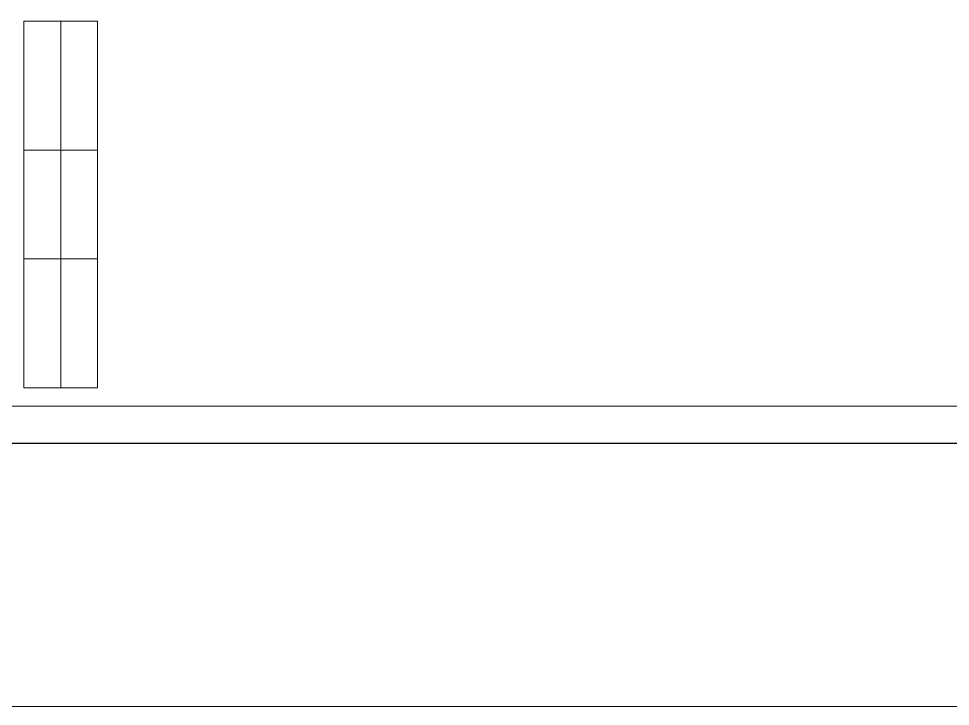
# Model space of a CAD drawing. Header units: millimetres. Extents: x 1256 to 2931, y 3298 to 3694.
# Drawn here: x 2050.5 to 2062.12, y 3446.24 to 3454.82 of the extents above; entities that cross this region are included whole.
import ezdxf

# ---------------------------------------------------------------- set-up
doc = ezdxf.new("R2010")
doc.units = ezdxf.units.MM
doc.layers.get('0').update_dxf_attribs({"color": 250, "lineweight": 5})
for name, color, linetype, lineweight in [('(C)1U - Gestion Cable', 250, 'Continuous', 5), ('Canales', 250, 'Continuous', 25), ('Rack 1 - 2', 250, 'Continuous', 5)]:
    doc.layers.add(name, color=color, linetype=linetype, lineweight=lineweight)

# ---------------------------------------------------------------- blocks, each defined once
blk = doc.blocks.new('1U - Peine Cable Rack')
at = {"layer": '(C)1U - Gestion Cable'}
blk.add_lwpolyline([(-5.8, 37.7), (466.8, 37.7, -0.414214), (471.8, 32.7), (471.8, -1, -0.414214), (466.8, -6), (-5.8, -6, -0.414214), (-10.8, -1), (-10.8, 32.7, -0.414214)], format="xyb", close=True, dxfattribs=at)
for points in [[(25, 35.8), (21, 35.8), (21, 21.8), (25, 21.8)], [(25, 35.8), (29, 35.8), (29, 21.8), (25, 21.8)], [(25, 21.8), (21, 21.8), (21, 10), (25, 10)], [(25, 21.8), (29, 21.8), (29, 10), (25, 10)], [(25, 10), (21, 10), (21, -4), (25, -4)], [(25, 10), (29, 10), (29, -4), (25, -4)]]:
    blk.add_lwpolyline(points, close=True, dxfattribs=at)

msp = doc.modelspace()

# ---------------------------------------------------------------- linework, layer by layer
at = {"layer": 'Canales'}
msp.add_line((2048.89, 3449.525), (2100.319, 3449.525), dxfattribs=at)
at = {"layer": 'Rack 1 - 2'}
msp.add_line((2067.104, 3446.239), (2044.604, 3446.239), dxfattribs=at)

# ---------------------------------------------------------------- block references
at = {"xscale": 0.1149004857262601, "yscale": 0.1149004857262601, "zscale": 0.1149004857262601}
msp.add_blockref('1U - Peine Cable Rack', (2048.151, 3450.674), dxfattribs=at)

doc.saveas('drawing.dxf')
